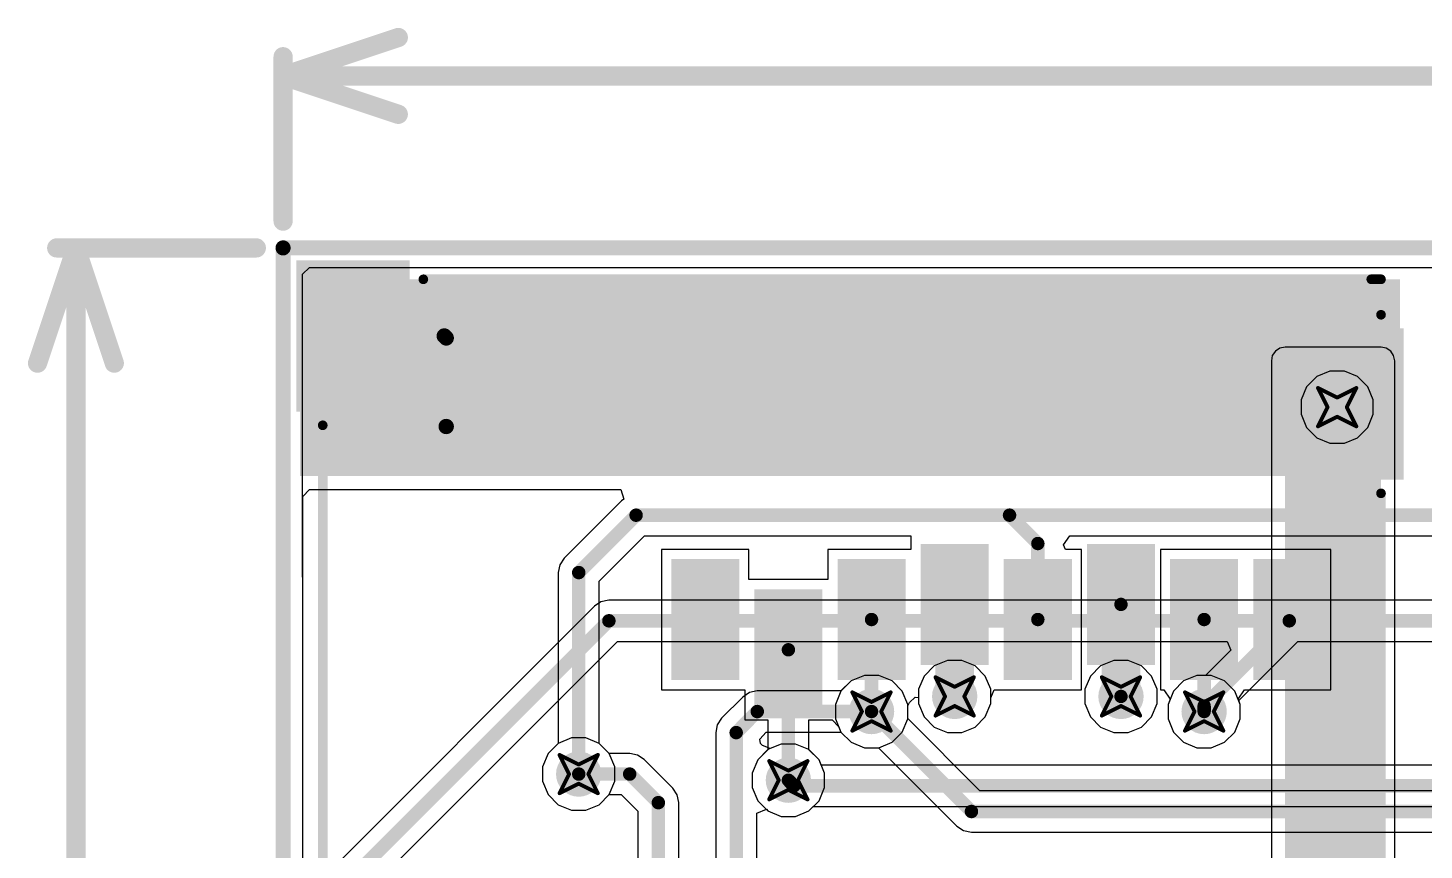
# Model space of a CAD drawing. Header units: inches. Extents: x -3 to 488, y -11 to 93.
# Drawn here: x -3.38 to 15.09, y 25.13 to 36 of the extents above; entities that cross this region are included whole.
import ezdxf

# ---------------------------------------------------------------- set-up
doc = ezdxf.new("R2010")
doc.units = ezdxf.units.IN
for name, color, linetype in [('Board Cutout', 216, 'Continuous'), ('Bottom Layer', 5, 'Continuous'), ('Dimension', 6, 'Continuous'), ('Drill Drawing', 1, 'Continuous'), ('Layer 1', 16, 'Continuous'), ('Layer 2', 76, 'Continuous'), ('Top Layer', 1, 'Continuous'), ('Top Overlay', 2, 'Continuous'), ('Top Paste', 8, 'Continuous'), ('Top Solder', 216, 'Continuous'), ('Via Holes', 16, 'Continuous')]:
    doc.layers.add(name, color=color, linetype=linetype)

msp = doc.modelspace()

# ---------------------------------------------------------------- hatches: boundary and pattern name
at = {"layer": 'Bottom Layer'}
h = msp.add_hatch(color=5, dxfattribs=at)
edge = h.paths.add_edge_path()
edge.add_arc((13.942, 30.984), 0.3, 0, 360)
h = msp.add_hatch(color=5, dxfattribs=at)
edge = h.paths.add_edge_path()
edge.add_arc((8.882, 27.158), 0.3, 0, 360)
h = msp.add_hatch(color=5, dxfattribs=at)
edge = h.paths.add_edge_path()
edge.add_arc((11.082, 27.158), 0.3, 0, 360)
h = msp.add_hatch(color=5, dxfattribs=at)
edge = h.paths.add_edge_path()
edge.add_arc((7.782, 26.958), 0.3, 0, 360)
h = msp.add_hatch(color=5, dxfattribs=at)
edge = h.paths.add_edge_path()
edge.add_arc((12.182, 26.958), 0.3, 0, 360)
h = msp.add_hatch(color=5, dxfattribs=at)
edge = h.paths.add_edge_path()
edge.add_arc((3.908, 26.131), 0.3, 0, 360)
h = msp.add_hatch(color=5, dxfattribs=at)
edge = h.paths.add_edge_path()
edge.add_arc((6.682, 26.05), 0.3, 0, 360)
at = {"layer": 'Layer 1'}
h = msp.add_hatch(color=16, dxfattribs=at)
edge = h.paths.add_edge_path()
edge.add_arc((13.942, 30.984), 0.3, 0, 360)
h = msp.add_hatch(color=16, dxfattribs=at)
edge = h.paths.add_edge_path()
edge.add_arc((8.882, 27.158), 0.3, 0, 360)
h = msp.add_hatch(color=16, dxfattribs=at)
edge = h.paths.add_edge_path()
edge.add_arc((11.082, 27.158), 0.3, 0, 360)
h = msp.add_hatch(color=16, dxfattribs=at)
edge = h.paths.add_edge_path()
edge.add_arc((7.782, 26.958), 0.3, 0, 360)
h = msp.add_hatch(color=16, dxfattribs=at)
edge = h.paths.add_edge_path()
edge.add_arc((12.182, 26.958), 0.3, 0, 360)
h = msp.add_hatch(color=16, dxfattribs=at)
edge = h.paths.add_edge_path()
edge.add_arc((3.908, 26.131), 0.3, 0, 360)
h = msp.add_hatch(color=16, dxfattribs=at)
edge = h.paths.add_edge_path()
edge.add_arc((6.682, 26.05), 0.3, 0, 360)
at = {"layer": 'Layer 2'}
msp.add_hatch(color=76, dxfattribs=at).paths.add_polyline_path([(14.522, 31.598), (13.252, 31.598), (13.252, 15.367), (14.522, 15.367)])
h = msp.add_hatch(color=76, dxfattribs=at)
edge = h.paths.add_edge_path()
edge.add_arc((13.942, 30.984), 0.3, 0, 360)
h = msp.add_hatch(color=76, dxfattribs=at)
edge = h.paths.add_edge_path()
edge.add_arc((8.882, 27.158), 0.3, 0, 360)
h = msp.add_hatch(color=76, dxfattribs=at)
edge = h.paths.add_edge_path()
edge.add_arc((11.082, 27.158), 0.3, 0, 360)
h = msp.add_hatch(color=76, dxfattribs=at)
edge = h.paths.add_edge_path()
edge.add_arc((7.782, 26.958), 0.3, 0, 360)
h = msp.add_hatch(color=76, dxfattribs=at)
edge = h.paths.add_edge_path()
edge.add_arc((12.182, 26.958), 0.3, 0, 360)
h = msp.add_hatch(color=76, dxfattribs=at)
edge = h.paths.add_edge_path()
edge.add_arc((3.908, 26.131), 0.3, 0, 360)
h = msp.add_hatch(color=76, dxfattribs=at)
edge = h.paths.add_edge_path()
edge.add_arc((6.682, 26.05), 0.3, 0, 360)
at = {"layer": 'Top Layer'}
for points in [[(1.622, 30.975), (0.222, 30.975), (0.222, 32.875), (1.622, 32.875)], [(14.772, 32.675), (0.222, 32.675), (0.222, 30.075), (14.772, 30.075)], [(14.772, 30.075), (13.372, 30.075), (13.372, 31.975), (14.772, 31.975)], [(9.282, 27.625), (8.482, 27.625), (8.482, 29.125), (9.282, 29.125)], [(11.482, 27.625), (10.682, 27.625), (10.682, 29.125), (11.482, 29.125)], [(5.982, 27.425), (5.182, 27.425), (5.182, 28.925), (5.982, 28.925)], [(8.182, 27.425), (7.382, 27.425), (7.382, 28.925), (8.182, 28.925)], [(10.382, 27.425), (9.582, 27.425), (9.582, 28.925), (10.382, 28.925)], [(12.582, 27.425), (11.782, 27.425), (11.782, 28.925), (12.582, 28.925)], [(13.682, 27.425), (12.882, 27.425), (12.882, 28.925), (13.682, 28.925)], [(7.082, 27.025), (6.282, 27.025), (6.282, 28.525), (7.082, 28.525)]]:
    msp.add_hatch(color=1, dxfattribs=at).paths.add_polyline_path(points)
h = msp.add_hatch(color=1, dxfattribs=at)
edge = h.paths.add_edge_path()
edge.add_arc((13.942, 30.984), 0.3, 0, 360)
h = msp.add_hatch(color=1, dxfattribs=at)
edge = h.paths.add_edge_path()
edge.add_arc((8.882, 27.158), 0.3, 0, 360)
h = msp.add_hatch(color=1, dxfattribs=at)
edge = h.paths.add_edge_path()
edge.add_arc((11.082, 27.158), 0.3, 0, 360)
h = msp.add_hatch(color=1, dxfattribs=at)
edge = h.paths.add_edge_path()
edge.add_arc((7.782, 26.958), 0.3, 0, 360)
h = msp.add_hatch(color=1, dxfattribs=at)
edge = h.paths.add_edge_path()
edge.add_arc((12.182, 26.958), 0.3, 0, 360)
h = msp.add_hatch(color=1, dxfattribs=at)
edge = h.paths.add_edge_path()
edge.add_arc((3.908, 26.131), 0.3, 0, 360)
h = msp.add_hatch(color=1, dxfattribs=at)
edge = h.paths.add_edge_path()
edge.add_arc((6.682, 26.05), 0.3, 0, 360)
at = {"layer": 'Top Paste'}
for points in [[(1.622, 30.975), (0.222, 30.975), (0.222, 32.875), (1.622, 32.875)], [(14.772, 30.075), (13.372, 30.075), (13.372, 31.975), (14.772, 31.975)], [(9.282, 27.625), (8.482, 27.625), (8.482, 29.125), (9.282, 29.125)], [(11.482, 27.625), (10.682, 27.625), (10.682, 29.125), (11.482, 29.125)], [(5.982, 27.425), (5.182, 27.425), (5.182, 28.925), (5.982, 28.925)], [(8.182, 27.425), (7.382, 27.425), (7.382, 28.925), (8.182, 28.925)], [(10.382, 27.425), (9.582, 27.425), (9.582, 28.925), (10.382, 28.925)], [(12.582, 27.425), (11.782, 27.425), (11.782, 28.925), (12.582, 28.925)], [(13.682, 27.425), (12.882, 27.425), (12.882, 28.925), (13.682, 28.925)], [(7.082, 27.025), (6.282, 27.025), (6.282, 28.525), (7.082, 28.525)]]:
    msp.add_hatch(color=8, dxfattribs=at).paths.add_polyline_path(points)
at = {"layer": 'Top Solder'}
for points in [[(1.672, 30.925), (0.172, 30.925), (0.172, 32.925), (1.672, 32.925)], [(14.822, 30.025), (13.322, 30.025), (13.322, 32.025), (14.822, 32.025)], [(9.332, 27.575), (8.432, 27.575), (8.432, 29.175), (9.332, 29.175)], [(11.532, 27.575), (10.632, 27.575), (10.632, 29.175), (11.532, 29.175)], [(6.032, 27.375), (5.132, 27.375), (5.132, 28.975), (6.032, 28.975)], [(8.232, 27.375), (7.332, 27.375), (7.332, 28.975), (8.232, 28.975)], [(10.432, 27.375), (9.532, 27.375), (9.532, 28.975), (10.432, 28.975)], [(12.632, 27.375), (11.732, 27.375), (11.732, 28.975), (12.632, 28.975)], [(13.732, 27.375), (12.832, 27.375), (12.832, 28.975), (13.732, 28.975)], [(7.132, 26.975), (6.232, 26.975), (6.232, 28.575), (7.132, 28.575)]]:
    msp.add_hatch(color=216, dxfattribs=at).paths.add_polyline_path(points)
at = {"layer": 'Via Holes'}
h = msp.add_hatch(color=7, dxfattribs=at)
edge = h.paths.add_edge_path()
edge.add_arc((13.942, 30.984), 0.15, 0, 360)
h = msp.add_hatch(color=7, dxfattribs=at)
edge = h.paths.add_edge_path()
edge.add_arc((8.882, 27.158), 0.15, 0, 360)
h = msp.add_hatch(color=7, dxfattribs=at)
edge = h.paths.add_edge_path()
edge.add_arc((11.082, 27.158), 0.15, 0, 360)
h = msp.add_hatch(color=7, dxfattribs=at)
edge = h.paths.add_edge_path()
edge.add_arc((7.782, 26.958), 0.15, 0, 360)
h = msp.add_hatch(color=7, dxfattribs=at)
edge = h.paths.add_edge_path()
edge.add_arc((12.182, 26.958), 0.15, 0, 360)
h = msp.add_hatch(color=7, dxfattribs=at)
edge = h.paths.add_edge_path()
edge.add_arc((3.908, 26.131), 0.15, 0, 360)
h = msp.add_hatch(color=7, dxfattribs=at)
edge = h.paths.add_edge_path()
edge.add_arc((6.682, 26.05), 0.15, 0, 360)

# ---------------------------------------------------------------- linework, layer by layer
at = {"layer": 'Board Cutout'}
for points in [[(-0.003, 33.09, 0.2, 0.2, 0), (59.997, 33.09, 0.2, 0.2, 0)], [(-0.003, 33.09, 0.2, 0.2, 0), (0, 0, 0.2, 0.2, 0)]]:
    msp.add_lwpolyline(points, format="xyseb", dxfattribs=at)
msp.add_lwpolyline([(-0.053, 33.09, 0.1, 0.1, 1), (0.047, 33.09, 0.1, 0.1, 1)], format="xyseb", close=True, dxfattribs=at)
msp.add_lwpolyline([(-0.053, 33.09, 0.1, 0.1, 1), (0.047, 33.09, 0.1, 0.1, 1)], format="xyseb", close=True, dxfattribs=at)
at = {"layer": 'Bottom Layer'}
for p, q in [((0.256, 32.741), (0.346, 32.831)), ((0.269, 0.259), (0.256, 32.741)), ((0.346, 32.831), (58.333, 32.831)), ((13.847, 31.462), (13.671, 31.389)), ((14.037, 31.462), (13.847, 31.462)), ((14.213, 31.389), (14.037, 31.462)), ((13.537, 31.254), (13.464, 31.079)), ((13.671, 31.389), (13.537, 31.254)), ((14.347, 31.254), (14.213, 31.389)), ((14.42, 31.079), (14.347, 31.254)), ((13.464, 31.079), (13.464, 30.889)), ((14.42, 30.889), (14.42, 31.079)), ((13.464, 30.889), (13.537, 30.713)), ((14.347, 30.713), (14.42, 30.889)), ((13.537, 30.713), (13.671, 30.579)), ((14.213, 30.579), (14.347, 30.713)), ((13.671, 30.579), (13.847, 30.506)), ((13.847, 30.506), (14.037, 30.506)), ((14.037, 30.506), (14.213, 30.579)), ((10.811, 27.563), (10.677, 27.428)), ((10.987, 27.635), (10.811, 27.563)), ((11.177, 27.635), (10.987, 27.635)), ((11.353, 27.563), (11.177, 27.635)), ((11.487, 27.428), (11.353, 27.563)), ((7.511, 27.363), (7.377, 27.228)), ((7.687, 27.435), (7.511, 27.363)), ((7.877, 27.435), (7.687, 27.435)), ((8.053, 27.363), (7.877, 27.435)), ((8.187, 27.228), (8.053, 27.363)), ((10.677, 27.428), (10.604, 27.253)), ((11.56, 27.253), (11.487, 27.428)), ((11.911, 27.363), (11.777, 27.228)), ((12.087, 27.435), (11.911, 27.363)), ((12.277, 27.435), (12.087, 27.435)), ((12.453, 27.363), (12.277, 27.435)), ((12.587, 27.228), (12.453, 27.363)), ((7.377, 27.228), (7.304, 27.053)), ((8.26, 27.053), (8.187, 27.228)), ((10.604, 27.253), (10.604, 27.063)), ((11.56, 27.063), (11.56, 27.253)), ((11.777, 27.228), (11.704, 27.053)), ((12.66, 27.053), (12.587, 27.228)), ((7.304, 27.053), (7.304, 26.863)), ((8.26, 26.863), (8.26, 27.053)), ((10.604, 27.063), (10.677, 26.887)), ((11.487, 26.887), (11.56, 27.063)), ((11.704, 27.053), (11.704, 26.863)), ((12.66, 26.863), (12.66, 27.053)), ((7.304, 26.863), (7.377, 26.687)), ((8.187, 26.687), (8.26, 26.863)), ((10.677, 26.887), (10.811, 26.753)), ((11.353, 26.753), (11.487, 26.887)), ((11.704, 26.863), (11.777, 26.687)), ((12.587, 26.687), (12.66, 26.863)), ((3.813, 26.609), (3.638, 26.536)), ((4.003, 26.609), (3.813, 26.609)), ((4.179, 26.536), (4.003, 26.609)), ((7.377, 26.687), (7.511, 26.553)), ((8.053, 26.553), (8.187, 26.687)), ((10.811, 26.753), (10.987, 26.68)), ((10.987, 26.68), (11.177, 26.68)), ((11.177, 26.68), (11.353, 26.753)), ((11.777, 26.687), (11.911, 26.553)), ((12.453, 26.553), (12.587, 26.687)), ((3.638, 26.536), (3.503, 26.402)), ((4.313, 26.402), (4.179, 26.536)), ((6.411, 26.455), (6.277, 26.32)), ((6.587, 26.527), (6.411, 26.455)), ((6.777, 26.527), (6.587, 26.527)), ((6.953, 26.455), (6.777, 26.527)), ((7.087, 26.32), (6.953, 26.455)), ((7.511, 26.553), (7.687, 26.48)), ((7.687, 26.48), (7.877, 26.48)), ((7.877, 26.48), (8.053, 26.553)), ((11.911, 26.553), (12.087, 26.48)), ((12.087, 26.48), (12.277, 26.48)), ((12.277, 26.48), (12.453, 26.553)), ((3.503, 26.402), (3.43, 26.226)), ((4.386, 26.226), (4.313, 26.402)), ((6.277, 26.32), (6.204, 26.145)), ((7.117, 26.248), (7.087, 26.32)), ((19.748, 26.248), (7.117, 26.248)), ((3.43, 26.226), (3.43, 26.036)), ((4.386, 26.036), (4.386, 26.226)), ((6.204, 26.145), (6.204, 25.955)), ((3.43, 26.036), (3.503, 25.86)), ((3.503, 25.86), (3.638, 25.726)), ((4.179, 25.726), (4.313, 25.86)), ((4.313, 25.86), (4.386, 26.036)), ((6.204, 25.955), (6.277, 25.779)), ((3.638, 25.726), (3.813, 25.653)), ((4.003, 25.653), (4.179, 25.726)), ((6.277, 25.779), (6.411, 25.645)), ((6.953, 25.645), (7.012, 25.704)), ((7.012, 25.704), (19.86, 25.704)), ((3.813, 25.653), (4.003, 25.653)), ((6.411, 25.645), (6.587, 25.572)), ((6.587, 25.572), (6.777, 25.572)), ((6.777, 25.572), (6.953, 25.645))]:
    msp.add_line(p, q, dxfattribs=at)
for points in [[(6.682, 26.05, 0.178, 0.178, 0), (6.755, 25.976, 0.178, 0.178, 0)], [(6.755, 25.976, 0.178, 0.178, 0), (19.86, 25.976, 0.178, 0.178, 0)]]:
    msp.add_lwpolyline(points, format="xyseb", dxfattribs=at)
for points in [[(6.638, 26.05, 0.0889, 0.0889, 1), (6.726, 26.05, 0.0889, 0.0889, 1)], [(6.711, 25.976, 0.0889, 0.0889, 1), (6.8, 25.976, 0.0889, 0.0889, 1)], [(6.711, 25.976, 0.0889, 0.0889, 1), (6.8, 25.976, 0.0889, 0.0889, 1)]]:
    msp.add_lwpolyline(points, format="xyseb", close=True, dxfattribs=at)
at = {"layer": 'Dimension'}
for points in [[(-0.003, 35.365, 0.254, 0.254, 0), (1.521, 35.873, 0.254, 0.254, 0)], [(-0.003, 33.444, 0.254, 0.254, 0), (-0.003, 35.619, 0.254, 0.254, 0)], [(-0.003, 35.365, 0.254, 0.254, 0), (1.521, 34.857, 0.254, 0.254, 0)], [(-0.003, 35.365, 0.254, 0.254, 0), (24.487, 35.365, 0.254, 0.254, 0)], [(-3.251, 31.566, 0.254, 0.254, 0), (-2.743, 33.09, 0.254, 0.254, 0)], [(-2.997, 33.09, 0.254, 0.254, 0), (-0.357, 33.09, 0.254, 0.254, 0)], [(-2.743, 33.09, 0.254, 0.254, 0), (-2.235, 31.566, 0.254, 0.254, 0)], [(-2.743, 23.401, 0.254, 0.254, 0), (-2.743, 33.09, 0.254, 0.254, 0)]]:
    msp.add_lwpolyline(points, format="xyseb", dxfattribs=at)
for points in [[(1.458, 35.873, 0.127, 0.127, 1), (1.585, 35.873, 0.127, 0.127, 1)], [(-0.066, 35.619, 0.127, 0.127, 1), (0.061, 35.619, 0.127, 0.127, 1)], [(-0.066, 35.365, 0.127, 0.127, 1), (0.061, 35.365, 0.127, 0.127, 1)], [(-0.066, 35.365, 0.127, 0.127, 1), (0.061, 35.365, 0.127, 0.127, 1)], [(-0.066, 35.365, 0.127, 0.127, 1), (0.061, 35.365, 0.127, 0.127, 1)], [(1.458, 34.857, 0.127, 0.127, 1), (1.585, 34.857, 0.127, 0.127, 1)], [(-0.066, 33.444, 0.127, 0.127, 1), (0.061, 33.444, 0.127, 0.127, 1)], [(-3.061, 33.09, 0.127, 0.127, 1), (-2.934, 33.09, 0.127, 0.127, 1)], [(-2.807, 33.09, 0.127, 0.127, 1), (-2.68, 33.09, 0.127, 0.127, 1)], [(-2.807, 33.09, 0.127, 0.127, 1), (-2.68, 33.09, 0.127, 0.127, 1)], [(-2.807, 33.09, 0.127, 0.127, 1), (-2.68, 33.09, 0.127, 0.127, 1)], [(-0.42, 33.09, 0.127, 0.127, 1), (-0.293, 33.09, 0.127, 0.127, 1)], [(-3.315, 31.566, 0.127, 0.127, 1), (-3.188, 31.566, 0.127, 0.127, 1)], [(-2.299, 31.566, 0.127, 0.127, 1), (-2.172, 31.566, 0.127, 0.127, 1)]]:
    msp.add_lwpolyline(points, format="xyseb", close=True, dxfattribs=at)
at = {"layer": 'Drill Drawing'}
for points in [[(13.688, 31.238, 0.0508, 0.0508, 0), (13.942, 31.111, 0.0508, 0.0508, 0)], [(13.688, 31.238, 0.0508, 0.0508, 0), (13.815, 30.984, 0.0508, 0.0508, 0)], [(13.942, 31.111, 0.0508, 0.0508, 0), (14.196, 31.238, 0.0508, 0.0508, 0)], [(14.069, 30.984, 0.0508, 0.0508, 0), (14.196, 31.238, 0.0508, 0.0508, 0)], [(13.688, 30.73, 0.0508, 0.0508, 0), (13.815, 30.984, 0.0508, 0.0508, 0)], [(13.688, 30.73, 0.0508, 0.0508, 0), (13.942, 30.857, 0.0508, 0.0508, 0)], [(13.942, 30.857, 0.0508, 0.0508, 0), (14.196, 30.73, 0.0508, 0.0508, 0)], [(14.069, 30.984, 0.0508, 0.0508, 0), (14.196, 30.73, 0.0508, 0.0508, 0)], [(8.628, 27.412, 0.0508, 0.0508, 0), (8.882, 27.285, 0.0508, 0.0508, 0)], [(8.628, 27.412, 0.0508, 0.0508, 0), (8.755, 27.158, 0.0508, 0.0508, 0)], [(8.882, 27.285, 0.0508, 0.0508, 0), (9.136, 27.412, 0.0508, 0.0508, 0)], [(9.009, 27.158, 0.0508, 0.0508, 0), (9.136, 27.412, 0.0508, 0.0508, 0)], [(10.828, 27.412, 0.0508, 0.0508, 0), (11.082, 27.285, 0.0508, 0.0508, 0)], [(10.828, 27.412, 0.0508, 0.0508, 0), (10.955, 27.158, 0.0508, 0.0508, 0)], [(11.082, 27.285, 0.0508, 0.0508, 0), (11.336, 27.412, 0.0508, 0.0508, 0)], [(11.209, 27.158, 0.0508, 0.0508, 0), (11.336, 27.412, 0.0508, 0.0508, 0)], [(7.528, 27.212, 0.0508, 0.0508, 0), (7.782, 27.085, 0.0508, 0.0508, 0)], [(7.528, 27.212, 0.0508, 0.0508, 0), (7.655, 26.958, 0.0508, 0.0508, 0)], [(7.782, 27.085, 0.0508, 0.0508, 0), (8.036, 27.212, 0.0508, 0.0508, 0)], [(7.909, 26.958, 0.0508, 0.0508, 0), (8.036, 27.212, 0.0508, 0.0508, 0)], [(8.628, 26.904, 0.0508, 0.0508, 0), (8.755, 27.158, 0.0508, 0.0508, 0)], [(9.009, 27.158, 0.0508, 0.0508, 0), (9.136, 26.904, 0.0508, 0.0508, 0)], [(10.828, 26.904, 0.0508, 0.0508, 0), (10.955, 27.158, 0.0508, 0.0508, 0)], [(11.209, 27.158, 0.0508, 0.0508, 0), (11.336, 26.904, 0.0508, 0.0508, 0)], [(11.928, 27.212, 0.0508, 0.0508, 0), (12.182, 27.085, 0.0508, 0.0508, 0)], [(11.928, 27.212, 0.0508, 0.0508, 0), (12.055, 26.958, 0.0508, 0.0508, 0)], [(12.182, 27.085, 0.0508, 0.0508, 0), (12.436, 27.212, 0.0508, 0.0508, 0)], [(12.309, 26.958, 0.0508, 0.0508, 0), (12.436, 27.212, 0.0508, 0.0508, 0)], [(7.528, 26.704, 0.0508, 0.0508, 0), (7.655, 26.958, 0.0508, 0.0508, 0)], [(7.909, 26.958, 0.0508, 0.0508, 0), (8.036, 26.704, 0.0508, 0.0508, 0)], [(8.628, 26.904, 0.0508, 0.0508, 0), (8.882, 27.031, 0.0508, 0.0508, 0)], [(8.882, 27.031, 0.0508, 0.0508, 0), (9.136, 26.904, 0.0508, 0.0508, 0)], [(10.828, 26.904, 0.0508, 0.0508, 0), (11.082, 27.031, 0.0508, 0.0508, 0)], [(11.082, 27.031, 0.0508, 0.0508, 0), (11.336, 26.904, 0.0508, 0.0508, 0)], [(11.928, 26.704, 0.0508, 0.0508, 0), (12.055, 26.958, 0.0508, 0.0508, 0)], [(12.309, 26.958, 0.0508, 0.0508, 0), (12.436, 26.704, 0.0508, 0.0508, 0)], [(7.528, 26.704, 0.0508, 0.0508, 0), (7.782, 26.831, 0.0508, 0.0508, 0)], [(7.782, 26.831, 0.0508, 0.0508, 0), (8.036, 26.704, 0.0508, 0.0508, 0)], [(11.928, 26.704, 0.0508, 0.0508, 0), (12.182, 26.831, 0.0508, 0.0508, 0)], [(12.182, 26.831, 0.0508, 0.0508, 0), (12.436, 26.704, 0.0508, 0.0508, 0)], [(3.654, 26.385, 0.0508, 0.0508, 0), (3.908, 26.258, 0.0508, 0.0508, 0)], [(3.654, 26.385, 0.0508, 0.0508, 0), (3.781, 26.131, 0.0508, 0.0508, 0)], [(3.908, 26.258, 0.0508, 0.0508, 0), (4.162, 26.385, 0.0508, 0.0508, 0)], [(4.035, 26.131, 0.0508, 0.0508, 0), (4.162, 26.385, 0.0508, 0.0508, 0)], [(6.428, 26.304, 0.0508, 0.0508, 0), (6.682, 26.177, 0.0508, 0.0508, 0)], [(6.428, 26.304, 0.0508, 0.0508, 0), (6.555, 26.05, 0.0508, 0.0508, 0)], [(6.682, 26.177, 0.0508, 0.0508, 0), (6.936, 26.304, 0.0508, 0.0508, 0)], [(6.809, 26.05, 0.0508, 0.0508, 0), (6.936, 26.304, 0.0508, 0.0508, 0)], [(3.654, 25.877, 0.0508, 0.0508, 0), (3.781, 26.131, 0.0508, 0.0508, 0)], [(4.035, 26.131, 0.0508, 0.0508, 0), (4.162, 25.877, 0.0508, 0.0508, 0)], [(6.428, 25.796, 0.0508, 0.0508, 0), (6.555, 26.05, 0.0508, 0.0508, 0)], [(6.809, 26.05, 0.0508, 0.0508, 0), (6.936, 25.796, 0.0508, 0.0508, 0)], [(3.654, 25.877, 0.0508, 0.0508, 0), (3.908, 26.004, 0.0508, 0.0508, 0)], [(3.908, 26.004, 0.0508, 0.0508, 0), (4.162, 25.877, 0.0508, 0.0508, 0)], [(6.428, 25.796, 0.0508, 0.0508, 0), (6.682, 25.923, 0.0508, 0.0508, 0)], [(6.682, 25.923, 0.0508, 0.0508, 0), (6.936, 25.796, 0.0508, 0.0508, 0)]]:
    msp.add_lwpolyline(points, format="xyseb", dxfattribs=at)
for points in [[(13.675, 31.238, 0.0254, 0.0254, 1), (13.701, 31.238, 0.0254, 0.0254, 1)], [(13.675, 31.238, 0.0254, 0.0254, 1), (13.701, 31.238, 0.0254, 0.0254, 1)], [(14.183, 31.238, 0.0254, 0.0254, 1), (14.209, 31.238, 0.0254, 0.0254, 1)], [(14.183, 31.238, 0.0254, 0.0254, 1), (14.209, 31.238, 0.0254, 0.0254, 1)], [(13.929, 31.111, 0.0254, 0.0254, 1), (13.955, 31.111, 0.0254, 0.0254, 1)], [(13.929, 31.111, 0.0254, 0.0254, 1), (13.955, 31.111, 0.0254, 0.0254, 1)], [(13.802, 30.984, 0.0254, 0.0254, 1), (13.828, 30.984, 0.0254, 0.0254, 1)], [(13.802, 30.984, 0.0254, 0.0254, 1), (13.828, 30.984, 0.0254, 0.0254, 1)], [(13.929, 30.857, 0.0254, 0.0254, 1), (13.955, 30.857, 0.0254, 0.0254, 1)], [(13.929, 30.857, 0.0254, 0.0254, 1), (13.955, 30.857, 0.0254, 0.0254, 1)], [(14.056, 30.984, 0.0254, 0.0254, 1), (14.082, 30.984, 0.0254, 0.0254, 1)], [(14.056, 30.984, 0.0254, 0.0254, 1), (14.082, 30.984, 0.0254, 0.0254, 1)], [(13.675, 30.73, 0.0254, 0.0254, 1), (13.701, 30.73, 0.0254, 0.0254, 1)], [(13.675, 30.73, 0.0254, 0.0254, 1), (13.701, 30.73, 0.0254, 0.0254, 1)], [(14.183, 30.73, 0.0254, 0.0254, 1), (14.209, 30.73, 0.0254, 0.0254, 1)], [(14.183, 30.73, 0.0254, 0.0254, 1), (14.209, 30.73, 0.0254, 0.0254, 1)], [(8.615, 27.412, 0.0254, 0.0254, 1), (8.641, 27.412, 0.0254, 0.0254, 1)], [(8.615, 27.412, 0.0254, 0.0254, 1), (8.641, 27.412, 0.0254, 0.0254, 1)], [(9.123, 27.412, 0.0254, 0.0254, 1), (9.149, 27.412, 0.0254, 0.0254, 1)], [(9.123, 27.412, 0.0254, 0.0254, 1), (9.149, 27.412, 0.0254, 0.0254, 1)], [(10.815, 27.412, 0.0254, 0.0254, 1), (10.841, 27.412, 0.0254, 0.0254, 1)], [(10.815, 27.412, 0.0254, 0.0254, 1), (10.841, 27.412, 0.0254, 0.0254, 1)], [(11.323, 27.412, 0.0254, 0.0254, 1), (11.349, 27.412, 0.0254, 0.0254, 1)], [(11.323, 27.412, 0.0254, 0.0254, 1), (11.349, 27.412, 0.0254, 0.0254, 1)], [(7.515, 27.212, 0.0254, 0.0254, 1), (7.541, 27.212, 0.0254, 0.0254, 1)], [(7.515, 27.212, 0.0254, 0.0254, 1), (7.541, 27.212, 0.0254, 0.0254, 1)], [(8.023, 27.212, 0.0254, 0.0254, 1), (8.049, 27.212, 0.0254, 0.0254, 1)], [(8.023, 27.212, 0.0254, 0.0254, 1), (8.049, 27.212, 0.0254, 0.0254, 1)], [(8.742, 27.158, 0.0254, 0.0254, 1), (8.768, 27.158, 0.0254, 0.0254, 1)], [(8.742, 27.158, 0.0254, 0.0254, 1), (8.768, 27.158, 0.0254, 0.0254, 1)], [(8.869, 27.285, 0.0254, 0.0254, 1), (8.895, 27.285, 0.0254, 0.0254, 1)], [(8.869, 27.285, 0.0254, 0.0254, 1), (8.895, 27.285, 0.0254, 0.0254, 1)], [(8.996, 27.158, 0.0254, 0.0254, 1), (9.022, 27.158, 0.0254, 0.0254, 1)], [(8.996, 27.158, 0.0254, 0.0254, 1), (9.022, 27.158, 0.0254, 0.0254, 1)], [(10.942, 27.158, 0.0254, 0.0254, 1), (10.968, 27.158, 0.0254, 0.0254, 1)], [(10.942, 27.158, 0.0254, 0.0254, 1), (10.968, 27.158, 0.0254, 0.0254, 1)], [(11.069, 27.285, 0.0254, 0.0254, 1), (11.095, 27.285, 0.0254, 0.0254, 1)], [(11.069, 27.285, 0.0254, 0.0254, 1), (11.095, 27.285, 0.0254, 0.0254, 1)], [(11.196, 27.158, 0.0254, 0.0254, 1), (11.222, 27.158, 0.0254, 0.0254, 1)], [(11.196, 27.158, 0.0254, 0.0254, 1), (11.222, 27.158, 0.0254, 0.0254, 1)], [(11.915, 27.212, 0.0254, 0.0254, 1), (11.941, 27.212, 0.0254, 0.0254, 1)], [(11.915, 27.212, 0.0254, 0.0254, 1), (11.941, 27.212, 0.0254, 0.0254, 1)], [(12.423, 27.212, 0.0254, 0.0254, 1), (12.449, 27.212, 0.0254, 0.0254, 1)], [(12.423, 27.212, 0.0254, 0.0254, 1), (12.449, 27.212, 0.0254, 0.0254, 1)], [(7.642, 26.958, 0.0254, 0.0254, 1), (7.668, 26.958, 0.0254, 0.0254, 1)], [(7.642, 26.958, 0.0254, 0.0254, 1), (7.668, 26.958, 0.0254, 0.0254, 1)], [(7.769, 27.085, 0.0254, 0.0254, 1), (7.795, 27.085, 0.0254, 0.0254, 1)], [(7.769, 27.085, 0.0254, 0.0254, 1), (7.795, 27.085, 0.0254, 0.0254, 1)], [(7.896, 26.958, 0.0254, 0.0254, 1), (7.922, 26.958, 0.0254, 0.0254, 1)], [(7.896, 26.958, 0.0254, 0.0254, 1), (7.922, 26.958, 0.0254, 0.0254, 1)], [(8.869, 27.031, 0.0254, 0.0254, 1), (8.895, 27.031, 0.0254, 0.0254, 1)], [(8.869, 27.031, 0.0254, 0.0254, 1), (8.895, 27.031, 0.0254, 0.0254, 1)], [(11.069, 27.031, 0.0254, 0.0254, 1), (11.095, 27.031, 0.0254, 0.0254, 1)], [(11.069, 27.031, 0.0254, 0.0254, 1), (11.095, 27.031, 0.0254, 0.0254, 1)], [(12.042, 26.958, 0.0254, 0.0254, 1), (12.068, 26.958, 0.0254, 0.0254, 1)], [(12.042, 26.958, 0.0254, 0.0254, 1), (12.068, 26.958, 0.0254, 0.0254, 1)], [(12.169, 27.085, 0.0254, 0.0254, 1), (12.195, 27.085, 0.0254, 0.0254, 1)], [(12.169, 27.085, 0.0254, 0.0254, 1), (12.195, 27.085, 0.0254, 0.0254, 1)], [(12.296, 26.958, 0.0254, 0.0254, 1), (12.322, 26.958, 0.0254, 0.0254, 1)], [(12.296, 26.958, 0.0254, 0.0254, 1), (12.322, 26.958, 0.0254, 0.0254, 1)], [(7.769, 26.831, 0.0254, 0.0254, 1), (7.795, 26.831, 0.0254, 0.0254, 1)], [(7.769, 26.831, 0.0254, 0.0254, 1), (7.795, 26.831, 0.0254, 0.0254, 1)], [(8.615, 26.904, 0.0254, 0.0254, 1), (8.641, 26.904, 0.0254, 0.0254, 1)], [(8.615, 26.904, 0.0254, 0.0254, 1), (8.641, 26.904, 0.0254, 0.0254, 1)], [(9.123, 26.904, 0.0254, 0.0254, 1), (9.149, 26.904, 0.0254, 0.0254, 1)], [(9.123, 26.904, 0.0254, 0.0254, 1), (9.149, 26.904, 0.0254, 0.0254, 1)], [(10.815, 26.904, 0.0254, 0.0254, 1), (10.841, 26.904, 0.0254, 0.0254, 1)], [(10.815, 26.904, 0.0254, 0.0254, 1), (10.841, 26.904, 0.0254, 0.0254, 1)], [(11.323, 26.904, 0.0254, 0.0254, 1), (11.349, 26.904, 0.0254, 0.0254, 1)], [(11.323, 26.904, 0.0254, 0.0254, 1), (11.349, 26.904, 0.0254, 0.0254, 1)], [(12.169, 26.831, 0.0254, 0.0254, 1), (12.195, 26.831, 0.0254, 0.0254, 1)], [(12.169, 26.831, 0.0254, 0.0254, 1), (12.195, 26.831, 0.0254, 0.0254, 1)], [(7.515, 26.704, 0.0254, 0.0254, 1), (7.541, 26.704, 0.0254, 0.0254, 1)], [(7.515, 26.704, 0.0254, 0.0254, 1), (7.541, 26.704, 0.0254, 0.0254, 1)], [(8.023, 26.704, 0.0254, 0.0254, 1), (8.049, 26.704, 0.0254, 0.0254, 1)], [(8.023, 26.704, 0.0254, 0.0254, 1), (8.049, 26.704, 0.0254, 0.0254, 1)], [(11.915, 26.704, 0.0254, 0.0254, 1), (11.941, 26.704, 0.0254, 0.0254, 1)], [(11.915, 26.704, 0.0254, 0.0254, 1), (11.941, 26.704, 0.0254, 0.0254, 1)], [(12.423, 26.704, 0.0254, 0.0254, 1), (12.449, 26.704, 0.0254, 0.0254, 1)], [(12.423, 26.704, 0.0254, 0.0254, 1), (12.449, 26.704, 0.0254, 0.0254, 1)], [(3.642, 26.385, 0.0254, 0.0254, 1), (3.667, 26.385, 0.0254, 0.0254, 1)], [(3.642, 26.385, 0.0254, 0.0254, 1), (3.667, 26.385, 0.0254, 0.0254, 1)], [(3.896, 26.258, 0.0254, 0.0254, 1), (3.921, 26.258, 0.0254, 0.0254, 1)], [(3.896, 26.258, 0.0254, 0.0254, 1), (3.921, 26.258, 0.0254, 0.0254, 1)], [(4.15, 26.385, 0.0254, 0.0254, 1), (4.175, 26.385, 0.0254, 0.0254, 1)], [(4.15, 26.385, 0.0254, 0.0254, 1), (4.175, 26.385, 0.0254, 0.0254, 1)], [(6.415, 26.304, 0.0254, 0.0254, 1), (6.441, 26.304, 0.0254, 0.0254, 1)], [(6.415, 26.304, 0.0254, 0.0254, 1), (6.441, 26.304, 0.0254, 0.0254, 1)], [(6.923, 26.304, 0.0254, 0.0254, 1), (6.949, 26.304, 0.0254, 0.0254, 1)], [(6.923, 26.304, 0.0254, 0.0254, 1), (6.949, 26.304, 0.0254, 0.0254, 1)], [(3.769, 26.131, 0.0254, 0.0254, 1), (3.794, 26.131, 0.0254, 0.0254, 1)], [(3.769, 26.131, 0.0254, 0.0254, 1), (3.794, 26.131, 0.0254, 0.0254, 1)], [(4.023, 26.131, 0.0254, 0.0254, 1), (4.048, 26.131, 0.0254, 0.0254, 1)], [(4.023, 26.131, 0.0254, 0.0254, 1), (4.048, 26.131, 0.0254, 0.0254, 1)], [(6.542, 26.05, 0.0254, 0.0254, 1), (6.568, 26.05, 0.0254, 0.0254, 1)], [(6.542, 26.05, 0.0254, 0.0254, 1), (6.568, 26.05, 0.0254, 0.0254, 1)], [(6.669, 26.177, 0.0254, 0.0254, 1), (6.695, 26.177, 0.0254, 0.0254, 1)], [(6.669, 26.177, 0.0254, 0.0254, 1), (6.695, 26.177, 0.0254, 0.0254, 1)], [(6.796, 26.05, 0.0254, 0.0254, 1), (6.822, 26.05, 0.0254, 0.0254, 1)], [(6.796, 26.05, 0.0254, 0.0254, 1), (6.822, 26.05, 0.0254, 0.0254, 1)], [(3.642, 25.877, 0.0254, 0.0254, 1), (3.667, 25.877, 0.0254, 0.0254, 1)], [(3.642, 25.877, 0.0254, 0.0254, 1), (3.667, 25.877, 0.0254, 0.0254, 1)], [(3.896, 26.004, 0.0254, 0.0254, 1), (3.921, 26.004, 0.0254, 0.0254, 1)], [(3.896, 26.004, 0.0254, 0.0254, 1), (3.921, 26.004, 0.0254, 0.0254, 1)], [(4.15, 25.877, 0.0254, 0.0254, 1), (4.175, 25.877, 0.0254, 0.0254, 1)], [(4.15, 25.877, 0.0254, 0.0254, 1), (4.175, 25.877, 0.0254, 0.0254, 1)], [(6.669, 25.923, 0.0254, 0.0254, 1), (6.695, 25.923, 0.0254, 0.0254, 1)], [(6.669, 25.923, 0.0254, 0.0254, 1), (6.695, 25.923, 0.0254, 0.0254, 1)], [(6.415, 25.796, 0.0254, 0.0254, 1), (6.441, 25.796, 0.0254, 0.0254, 1)], [(6.415, 25.796, 0.0254, 0.0254, 1), (6.441, 25.796, 0.0254, 0.0254, 1)], [(6.923, 25.796, 0.0254, 0.0254, 1), (6.949, 25.796, 0.0254, 0.0254, 1)], [(6.923, 25.796, 0.0254, 0.0254, 1), (6.949, 25.796, 0.0254, 0.0254, 1)]]:
    msp.add_lwpolyline(points, format="xyseb", close=True, dxfattribs=at)
at = {"layer": 'Layer 1'}
for p, q in [((0.256, 32.741), (0.346, 32.831)), ((0.26, 24.674), (0.256, 32.741)), ((0.346, 32.831), (59.997, 32.831)), ((13.847, 31.462), (13.671, 31.389)), ((14.037, 31.462), (13.847, 31.462)), ((14.213, 31.389), (14.037, 31.462)), ((13.537, 31.254), (13.464, 31.079)), ((13.671, 31.389), (13.537, 31.254)), ((14.347, 31.254), (14.213, 31.389)), ((14.42, 31.079), (14.347, 31.254)), ((13.464, 31.079), (13.464, 30.889)), ((14.42, 30.889), (14.42, 31.079)), ((13.464, 30.889), (13.537, 30.713)), ((14.347, 30.713), (14.42, 30.889)), ((13.537, 30.713), (13.671, 30.579)), ((14.213, 30.579), (14.347, 30.713)), ((13.671, 30.579), (13.847, 30.506)), ((13.847, 30.506), (14.037, 30.506)), ((14.037, 30.506), (14.213, 30.579)), ((4.115, 28.35), (0.387, 24.622)), ((4.203, 28.409), (4.115, 28.35)), ((4.307, 28.43), (4.203, 28.409)), ((26.222, 28.43), (4.307, 28.43)), ((4.307, 28.43), (4.307, 28.43)), ((0.729, 24.195), (4.42, 27.886)), ((4.42, 27.886), (12.486, 27.886)), ((12.534, 27.769), (12.201, 27.435)), ((12.486, 27.886), (12.534, 27.769)), ((12.639, 27.104), (13.421, 27.886)), ((13.421, 27.886), (26.109, 27.886)), ((8.611, 27.563), (8.477, 27.428)), ((8.787, 27.635), (8.611, 27.563)), ((8.977, 27.635), (8.787, 27.635)), ((9.153, 27.563), (8.977, 27.635)), ((9.287, 27.428), (9.153, 27.563)), ((7.511, 27.363), (7.378, 27.23)), ((7.687, 27.435), (7.511, 27.363)), ((7.877, 27.435), (7.687, 27.435)), ((8.053, 27.363), (7.877, 27.435)), ((8.187, 27.228), (8.053, 27.363)), ((8.477, 27.428), (8.404, 27.253)), ((9.36, 27.253), (9.287, 27.428)), ((11.911, 27.363), (11.777, 27.228)), ((12.087, 27.435), (11.911, 27.363)), ((12.201, 27.435), (12.087, 27.435)), ((6.166, 27.209), (6.078, 27.15)), ((6.27, 27.23), (6.166, 27.209)), ((7.378, 27.23), (6.27, 27.23)), ((8.26, 27.053), (8.187, 27.228)), ((8.404, 27.253), (8.404, 27.063)), ((9.36, 27.063), (9.36, 27.253)), ((11.777, 27.228), (11.704, 27.053)), ((6.078, 27.15), (5.799, 26.871)), ((8.26, 26.863), (8.26, 27.053)), ((8.404, 27.063), (8.477, 26.887)), ((9.287, 26.887), (9.36, 27.063)), ((11.704, 27.053), (11.704, 26.863)), ((12.66, 27.053), (12.639, 27.104)), ((12.66, 26.863), (12.66, 27.053)), ((5.741, 26.783), (5.72, 26.679)), ((5.799, 26.871), (5.741, 26.783)), ((8.187, 26.687), (8.26, 26.863)), ((8.477, 26.887), (8.611, 26.753)), ((9.153, 26.753), (9.287, 26.887)), ((11.704, 26.863), (11.777, 26.687)), ((12.587, 26.687), (12.66, 26.863)), ((3.813, 26.609), (3.638, 26.536)), ((4.003, 26.609), (3.813, 26.609)), ((4.179, 26.536), (4.003, 26.609)), ((5.72, 26.679), (5.72, 7.323)), ((6.303, 26.592), (6.389, 26.686)), ((6.389, 26.686), (7.378, 26.686)), ((7.378, 26.686), (7.511, 26.553)), ((8.053, 26.553), (8.187, 26.687)), ((8.611, 26.753), (8.787, 26.68)), ((8.787, 26.68), (8.977, 26.68)), ((8.977, 26.68), (9.153, 26.753)), ((11.777, 26.687), (11.911, 26.553)), ((12.453, 26.553), (12.587, 26.687)), ((3.638, 26.536), (3.503, 26.402)), ((4.312, 26.403), (4.179, 26.536)), ((6.311, 26.534), (6.303, 26.592)), ((6.341, 26.51), (6.311, 26.534)), ((6.443, 26.468), (6.341, 26.51)), ((6.587, 26.527), (6.443, 26.468)), ((6.777, 26.527), (6.587, 26.527)), ((6.953, 26.455), (6.777, 26.527)), ((7.087, 26.32), (6.953, 26.455)), ((7.511, 26.553), (7.687, 26.48)), ((7.687, 26.48), (7.877, 26.48)), ((7.877, 26.48), (8.053, 26.553)), ((11.911, 26.553), (12.087, 26.48)), ((12.087, 26.48), (12.277, 26.48)), ((12.277, 26.48), (12.453, 26.553)), ((3.503, 26.402), (3.43, 26.226)), ((4.583, 26.403), (4.312, 26.403)), ((4.687, 26.382), (4.583, 26.403)), ((4.775, 26.323), (4.687, 26.382)), ((5.153, 25.945), (4.775, 26.323)), ((7.16, 26.145), (7.087, 26.32)), ((3.43, 26.226), (3.43, 26.036)), ((7.16, 25.955), (7.16, 26.145)), ((3.43, 26.036), (3.503, 25.86)), ((3.503, 25.86), (3.638, 25.726)), ((4.179, 25.726), (4.312, 25.859)), ((4.312, 25.859), (4.47, 25.859)), ((4.47, 25.859), (4.689, 25.64)), ((5.212, 25.857), (5.153, 25.945)), ((7.087, 25.779), (7.16, 25.955)), ((3.638, 25.726), (3.813, 25.653)), ((4.003, 25.653), (4.179, 25.726)), ((5.233, 25.753), (5.212, 25.857)), ((5.233, 12.363), (5.233, 25.753)), ((6.953, 25.645), (7.087, 25.779)), ((3.813, 25.653), (4.003, 25.653)), ((4.689, 25.64), (4.689, 16.738)), ((6.264, 25.613), (6.391, 25.665)), ((6.264, 7.436), (6.264, 25.613)), ((6.391, 25.665), (6.411, 25.645)), ((6.411, 25.645), (6.587, 25.572)), ((6.587, 25.572), (6.777, 25.572)), ((6.777, 25.572), (6.953, 25.645))]:
    msp.add_line(p, q, dxfattribs=at)
for points in [[(0.457, 24.308, 0.178, 0.178, 0), (4.307, 28.158, 0.178, 0.178, 0)], [(4.307, 28.158, 0.178, 0.178, 0), (13.308, 28.158, 0.178, 0.178, 0)], [(12.182, 27.032, 0.178, 0.178, 0), (13.308, 28.158, 0.178, 0.178, 0)], [(13.308, 28.158, 0.178, 0.178, 0), (26.222, 28.158, 0.178, 0.178, 0)], [(5.992, 26.679, 0.178, 0.178, 0), (6.27, 26.958, 0.178, 0.178, 0)], [(6.27, 26.958, 0.178, 0.178, 0), (7.782, 26.958, 0.178, 0.178, 0)], [(12.182, 26.958, 0.178, 0.178, 0), (12.182, 27.032, 0.178, 0.178, 0)], [(5.992, 7.323, 0.178, 0.178, 0), (5.992, 26.679, 0.178, 0.178, 0)], [(3.908, 26.131, 0.178, 0.178, 0), (4.583, 26.131, 0.178, 0.178, 0)], [(4.583, 26.131, 0.178, 0.178, 0), (4.961, 25.753, 0.178, 0.178, 0)], [(4.961, 12.363, 0.178, 0.178, 0), (4.961, 25.753, 0.178, 0.178, 0)]]:
    msp.add_lwpolyline(points, format="xyseb", dxfattribs=at)
for points in [[(4.263, 28.158, 0.0889, 0.0889, 1), (4.352, 28.158, 0.0889, 0.0889, 1)], [(4.263, 28.158, 0.0889, 0.0889, 1), (4.352, 28.158, 0.0889, 0.0889, 1)], [(13.264, 28.158, 0.0889, 0.0889, 1), (13.353, 28.158, 0.0889, 0.0889, 1)], [(13.264, 28.158, 0.0889, 0.0889, 1), (13.353, 28.158, 0.0889, 0.0889, 1)], [(13.264, 28.158, 0.0889, 0.0889, 1), (13.353, 28.158, 0.0889, 0.0889, 1)], [(6.226, 26.958, 0.0889, 0.0889, 1), (6.315, 26.958, 0.0889, 0.0889, 1)], [(6.226, 26.958, 0.0889, 0.0889, 1), (6.315, 26.958, 0.0889, 0.0889, 1)], [(7.738, 26.958, 0.0889, 0.0889, 1), (7.826, 26.958, 0.0889, 0.0889, 1)], [(12.138, 27.032, 0.0889, 0.0889, 1), (12.226, 27.032, 0.0889, 0.0889, 1)], [(12.138, 27.032, 0.0889, 0.0889, 1), (12.226, 27.032, 0.0889, 0.0889, 1)], [(12.138, 26.958, 0.0889, 0.0889, 1), (12.226, 26.958, 0.0889, 0.0889, 1)], [(5.947, 26.679, 0.0889, 0.0889, 1), (6.036, 26.679, 0.0889, 0.0889, 1)], [(5.947, 26.679, 0.0889, 0.0889, 1), (6.036, 26.679, 0.0889, 0.0889, 1)], [(3.864, 26.131, 0.0889, 0.0889, 1), (3.953, 26.131, 0.0889, 0.0889, 1)], [(4.538, 26.131, 0.0889, 0.0889, 1), (4.627, 26.131, 0.0889, 0.0889, 1)], [(4.538, 26.131, 0.0889, 0.0889, 1), (4.627, 26.131, 0.0889, 0.0889, 1)], [(4.917, 25.753, 0.0889, 0.0889, 1), (5.006, 25.753, 0.0889, 0.0889, 1)], [(4.917, 25.753, 0.0889, 0.0889, 1), (5.006, 25.753, 0.0889, 0.0889, 1)]]:
    msp.add_lwpolyline(points, format="xyseb", close=True, dxfattribs=at)
at = {"layer": 'Layer 2'}
for p, q in [((0.256, 32.741), (0.346, 32.831)), ((0.269, 0.259), (0.256, 32.741)), ((0.346, 32.831), (59.764, 32.831)), ((13.252, 31.779), (13.183, 31.765)), ((14.522, 31.779), (13.252, 31.779)), ((14.591, 31.765), (14.522, 31.779)), ((13.084, 31.667), (13.071, 31.598)), ((13.071, 31.598), (13.071, 15.367)), ((13.124, 31.726), (13.084, 31.667)), ((13.183, 31.765), (13.124, 31.726)), ((14.65, 31.726), (14.591, 31.765)), ((14.689, 31.667), (14.65, 31.726)), ((14.703, 31.598), (14.689, 31.667)), ((14.703, 15.367), (14.703, 31.598)), ((8.611, 27.563), (8.477, 27.428)), ((8.787, 27.635), (8.611, 27.563)), ((8.977, 27.635), (8.787, 27.635)), ((9.153, 27.563), (8.977, 27.635)), ((9.287, 27.428), (9.153, 27.563)), ((10.811, 27.563), (10.677, 27.428)), ((10.987, 27.635), (10.811, 27.563)), ((11.177, 27.635), (10.987, 27.635)), ((11.353, 27.563), (11.177, 27.635)), ((11.487, 27.428), (11.353, 27.563)), ((7.511, 27.363), (7.377, 27.228)), ((7.687, 27.435), (7.511, 27.363)), ((7.877, 27.435), (7.687, 27.435)), ((8.053, 27.363), (7.877, 27.435)), ((8.187, 27.228), (8.053, 27.363)), ((8.477, 27.428), (8.404, 27.253)), ((9.36, 27.253), (9.287, 27.428)), ((10.677, 27.428), (10.604, 27.253)), ((11.56, 27.253), (11.487, 27.428)), ((11.911, 27.363), (11.777, 27.228)), ((12.087, 27.435), (11.911, 27.363)), ((12.277, 27.435), (12.087, 27.435)), ((12.453, 27.363), (12.277, 27.435)), ((12.587, 27.228), (12.453, 27.363)), ((7.377, 27.228), (7.304, 27.053)), ((8.26, 27.053), (8.187, 27.228)), ((8.404, 27.253), (8.404, 27.063)), ((9.36, 27.063), (9.36, 27.253)), ((10.604, 27.253), (10.604, 27.063)), ((11.56, 27.063), (11.56, 27.253)), ((11.777, 27.228), (11.704, 27.053)), ((12.66, 27.053), (12.587, 27.228)), ((7.304, 27.053), (7.304, 26.863)), ((8.26, 26.863), (8.26, 27.053)), ((8.404, 27.063), (8.477, 26.887)), ((9.287, 26.887), (9.36, 27.063)), ((10.604, 27.063), (10.677, 26.887)), ((11.487, 26.887), (11.56, 27.063)), ((11.704, 27.053), (11.704, 26.863)), ((12.66, 26.863), (12.66, 27.053)), ((7.304, 26.863), (7.377, 26.687)), ((8.187, 26.687), (8.26, 26.863)), ((8.477, 26.887), (8.611, 26.753)), ((9.153, 26.753), (9.287, 26.887)), ((10.677, 26.887), (10.811, 26.753)), ((11.353, 26.753), (11.487, 26.887)), ((11.704, 26.863), (11.777, 26.687)), ((12.587, 26.687), (12.66, 26.863)), ((3.813, 26.609), (3.638, 26.536)), ((4.003, 26.609), (3.813, 26.609)), ((4.179, 26.536), (4.003, 26.609)), ((7.377, 26.687), (7.511, 26.553)), ((8.053, 26.553), (8.187, 26.687)), ((8.611, 26.753), (8.787, 26.68)), ((8.787, 26.68), (8.977, 26.68)), ((8.977, 26.68), (9.153, 26.753)), ((10.811, 26.753), (10.987, 26.68)), ((10.987, 26.68), (11.177, 26.68)), ((11.177, 26.68), (11.353, 26.753)), ((11.777, 26.687), (11.911, 26.553)), ((12.453, 26.553), (12.587, 26.687)), ((3.638, 26.536), (3.503, 26.402)), ((4.313, 26.402), (4.179, 26.536)), ((6.411, 26.455), (6.277, 26.32)), ((6.587, 26.527), (6.411, 26.455)), ((6.777, 26.527), (6.587, 26.527)), ((6.953, 26.455), (6.777, 26.527)), ((7.087, 26.32), (6.953, 26.455)), ((7.511, 26.553), (7.687, 26.48)), ((7.687, 26.48), (7.877, 26.48)), ((7.877, 26.48), (8.053, 26.553)), ((11.911, 26.553), (12.087, 26.48)), ((12.087, 26.48), (12.277, 26.48)), ((12.277, 26.48), (12.453, 26.553)), ((3.503, 26.402), (3.43, 26.226)), ((4.386, 26.226), (4.313, 26.402)), ((6.277, 26.32), (6.204, 26.145)), ((7.16, 26.145), (7.087, 26.32)), ((3.43, 26.226), (3.43, 26.036)), ((4.386, 26.036), (4.386, 26.226)), ((6.204, 26.145), (6.204, 25.955)), ((7.16, 25.955), (7.16, 26.145)), ((3.43, 26.036), (3.503, 25.86)), ((3.503, 25.86), (3.638, 25.726)), ((4.179, 25.726), (4.313, 25.86)), ((4.313, 25.86), (4.386, 26.036)), ((6.204, 25.955), (6.277, 25.779)), ((7.087, 25.779), (7.16, 25.955)), ((3.638, 25.726), (3.813, 25.653)), ((4.003, 25.653), (4.179, 25.726)), ((6.277, 25.779), (6.411, 25.645)), ((6.953, 25.645), (7.087, 25.779)), ((3.813, 25.653), (4.003, 25.653)), ((6.411, 25.645), (6.587, 25.572)), ((6.587, 25.572), (6.777, 25.572)), ((6.777, 25.572), (6.953, 25.645))]:
    msp.add_line(p, q, dxfattribs=at)
at = {"layer": 'Top Layer'}
for p, q in [((0.258, 29.804), (0.347, 29.893)), ((0.268, 3.218), (0.258, 29.804)), ((0.347, 29.893), (4.465, 29.893)), ((4.475, 29.747), (3.716, 28.988)), ((4.465, 29.893), (4.504, 29.766)), ((4.504, 29.766), (4.475, 29.747)), ((4.18, 28.683), (4.78, 29.283)), ((4.78, 29.283), (8.304, 29.283)), ((8.304, 29.283), (8.304, 29.103)), ((10.321, 29.161), (10.404, 29.283)), ((10.404, 29.283), (23.544, 29.283)), ((6.16, 29.103), (5.004, 29.103)), ((5.004, 29.103), (5.004, 27.247)), ((6.16, 28.703), (6.16, 29.103)), ((8.304, 29.103), (7.204, 29.103)), ((7.204, 29.103), (7.204, 28.703)), ((10.348, 29.103), (10.321, 29.161)), ((10.56, 29.103), (10.348, 29.103)), ((10.56, 27.247), (10.56, 29.103)), ((13.86, 29.103), (11.604, 29.103)), ((11.604, 29.103), (11.604, 27.247)), ((13.86, 27.247), (13.86, 29.103)), ((3.657, 28.9), (3.636, 28.796)), ((3.716, 28.988), (3.657, 28.9)), ((3.636, 28.796), (3.636, 26.535)), ((4.18, 26.535), (4.18, 28.683)), ((7.204, 28.703), (6.16, 28.703)), ((5.004, 27.247), (6.104, 27.247)), ((6.104, 27.247), (6.104, 26.847)), ((9.36, 27.138), (9.404, 27.247)), ((9.404, 27.247), (10.56, 27.247)), ((11.604, 27.247), (11.647, 27.247)), ((11.647, 27.247), (11.732, 27.12)), ((12.632, 27.12), (12.717, 27.247)), ((12.717, 27.247), (13.86, 27.247)), ((8.26, 27.032), (8.284, 27.077)), ((8.26, 26.864), (8.26, 27.032)), ((8.284, 27.077), (8.357, 27.149)), ((8.357, 27.149), (8.401, 27.145)), ((8.401, 27.145), (8.404, 27.138)), ((8.404, 27.138), (8.404, 27.063)), ((8.404, 27.063), (8.477, 26.887)), ((9.287, 26.887), (9.36, 27.063)), ((9.36, 27.063), (9.36, 27.138)), ((11.732, 27.12), (11.704, 27.053)), ((11.704, 27.053), (11.704, 26.863)), ((12.66, 27.053), (12.632, 27.12)), ((12.66, 26.863), (12.66, 27.053)), ((6.104, 26.847), (6.41, 26.847)), ((6.41, 26.847), (6.41, 26.453)), ((6.954, 26.453), (6.954, 26.847)), ((6.954, 26.847), (7.26, 26.847)), ((7.26, 26.847), (7.348, 26.757)), ((9.216, 25.908), (8.26, 26.864)), ((8.477, 26.887), (8.611, 26.753)), ((9.153, 26.753), (9.287, 26.887)), ((11.704, 26.863), (11.777, 26.687)), ((12.587, 26.687), (12.66, 26.863)), ((7.348, 26.757), (7.377, 26.687)), ((7.377, 26.687), (7.511, 26.553)), ((8.611, 26.753), (8.787, 26.68)), ((8.787, 26.68), (8.977, 26.68)), ((8.977, 26.68), (9.153, 26.753)), ((11.777, 26.687), (11.911, 26.553)), ((12.453, 26.553), (12.587, 26.687)), ((3.636, 26.535), (3.503, 26.402)), ((4.313, 26.402), (4.18, 26.535)), ((6.41, 26.453), (6.277, 26.32)), ((7.087, 26.32), (6.954, 26.453)), ((7.511, 26.553), (7.687, 26.48)), ((7.687, 26.48), (7.875, 26.48)), ((7.875, 26.48), (8.911, 25.444)), ((11.911, 26.553), (12.087, 26.48)), ((12.087, 26.48), (12.277, 26.48)), ((12.277, 26.48), (12.453, 26.553)), ((3.503, 26.402), (3.43, 26.226)), ((4.386, 26.226), (4.313, 26.402)), ((6.277, 26.32), (6.204, 26.145)), ((7.16, 26.145), (7.087, 26.32)), ((3.43, 26.226), (3.43, 26.036)), ((4.386, 26.036), (4.386, 26.226)), ((6.204, 26.145), (6.204, 25.955)), ((7.16, 25.955), (7.16, 26.145)), ((3.43, 26.036), (3.503, 25.86)), ((3.503, 25.86), (3.638, 25.726)), ((4.179, 25.726), (4.313, 25.86)), ((4.313, 25.86), (4.386, 26.036)), ((6.204, 25.955), (6.277, 25.779)), ((7.087, 25.779), (7.16, 25.955)), ((22.669, 25.908), (9.216, 25.908)), ((3.638, 25.726), (3.813, 25.653)), ((4.003, 25.653), (4.179, 25.726)), ((6.277, 25.779), (6.411, 25.645)), ((6.953, 25.645), (7.087, 25.779)), ((3.813, 25.653), (4.003, 25.653)), ((6.411, 25.645), (6.587, 25.572)), ((6.587, 25.572), (6.777, 25.572)), ((6.777, 25.572), (6.953, 25.645)), ((8.911, 25.444), (8.999, 25.385)), ((8.999, 25.385), (9.103, 25.364)), ((9.103, 25.364), (52.655, 25.364))]:
    msp.add_line(p, q, dxfattribs=at)
for points in [[(2.13, 31.925, 0.203, 0.203, 0), (2.156, 31.899, 0.203, 0.203, 0)], [(2.156, 30.728, 0.203, 0.203, 0), (2.156, 31.899, 0.203, 0.203, 0)], [(3.908, 28.796, 0.178, 0.178, 0), (4.667, 29.555, 0.178, 0.178, 0)], [(4.667, 29.555, 0.178, 0.178, 0), (9.607, 29.555, 0.178, 0.178, 0)], [(9.607, 29.555, 0.178, 0.178, 0), (24.792, 29.555, 0.178, 0.178, 0)], [(9.607, 29.555, 0.178, 0.178, 0), (9.982, 29.18, 0.178, 0.178, 0)], [(9.982, 28.175, 0.178, 0.178, 0), (9.982, 29.18, 0.178, 0.178, 0)], [(3.908, 26.131, 0.178, 0.178, 0), (3.908, 28.796, 0.178, 0.178, 0)], [(8.882, 28.375, 0.508, 0.508, 0), (8.882, 28.508, 0.508, 0.508, 0)], [(8.882, 27.158, 0.508, 0.508, 0), (8.882, 28.375, 0.508, 0.508, 0)], [(11.082, 27.158, 0.508, 0.508, 0), (11.082, 28.508, 0.508, 0.508, 0)], [(11.082, 27.158, 0.178, 0.178, 0), (11.082, 28.375, 0.178, 0.178, 0)], [(7.782, 26.958, 0.178, 0.178, 0), (7.782, 28.175, 0.178, 0.178, 0)], [(12.182, 26.958, 0.178, 0.178, 0), (12.182, 28.175, 0.178, 0.178, 0)], [(6.682, 26.05, 0.178, 0.178, 0), (6.682, 27.775, 0.178, 0.178, 0)], [(7.782, 26.958, 0.178, 0.178, 0), (9.103, 25.636, 0.178, 0.178, 0)], [(9.103, 25.636, 0.178, 0.178, 0), (22.781, 25.636, 0.178, 0.178, 0)]]:
    msp.add_lwpolyline(points, format="xyseb", dxfattribs=at)
for points in [[(2.079, 31.925, 0.102, 0.102, 1), (2.181, 31.925, 0.102, 0.102, 1)], [(2.105, 31.899, 0.102, 0.102, 1), (2.206, 31.899, 0.102, 0.102, 1)], [(2.105, 31.899, 0.102, 0.102, 1), (2.206, 31.899, 0.102, 0.102, 1)], [(2.105, 30.728, 0.102, 0.102, 1), (2.206, 30.728, 0.102, 0.102, 1)], [(4.623, 29.555, 0.0889, 0.0889, 1), (4.712, 29.555, 0.0889, 0.0889, 1)], [(4.623, 29.555, 0.0889, 0.0889, 1), (4.712, 29.555, 0.0889, 0.0889, 1)], [(9.563, 29.555, 0.0889, 0.0889, 1), (9.652, 29.555, 0.0889, 0.0889, 1)], [(9.563, 29.555, 0.0889, 0.0889, 1), (9.652, 29.555, 0.0889, 0.0889, 1)], [(9.563, 29.555, 0.0889, 0.0889, 1), (9.652, 29.555, 0.0889, 0.0889, 1)], [(9.938, 29.18, 0.0889, 0.0889, 1), (10.026, 29.18, 0.0889, 0.0889, 1)], [(9.938, 29.18, 0.0889, 0.0889, 1), (10.026, 29.18, 0.0889, 0.0889, 1)], [(3.864, 28.796, 0.0889, 0.0889, 1), (3.953, 28.796, 0.0889, 0.0889, 1)], [(3.864, 28.796, 0.0889, 0.0889, 1), (3.953, 28.796, 0.0889, 0.0889, 1)], [(8.755, 28.508, 0.254, 0.254, 1), (9.009, 28.508, 0.254, 0.254, 1)], [(8.755, 28.375, 0.254, 0.254, 1), (9.009, 28.375, 0.254, 0.254, 1)], [(8.755, 28.375, 0.254, 0.254, 1), (9.009, 28.375, 0.254, 0.254, 1)], [(10.955, 28.508, 0.254, 0.254, 1), (11.209, 28.508, 0.254, 0.254, 1)], [(11.038, 28.375, 0.0889, 0.0889, 1), (11.126, 28.375, 0.0889, 0.0889, 1)], [(7.738, 28.175, 0.0889, 0.0889, 1), (7.826, 28.175, 0.0889, 0.0889, 1)], [(9.938, 28.175, 0.0889, 0.0889, 1), (10.026, 28.175, 0.0889, 0.0889, 1)], [(12.138, 28.175, 0.0889, 0.0889, 1), (12.226, 28.175, 0.0889, 0.0889, 1)], [(6.638, 27.775, 0.0889, 0.0889, 1), (6.726, 27.775, 0.0889, 0.0889, 1)], [(8.755, 27.158, 0.254, 0.254, 1), (9.009, 27.158, 0.254, 0.254, 1)], [(10.955, 27.158, 0.254, 0.254, 1), (11.209, 27.158, 0.254, 0.254, 1)], [(11.038, 27.158, 0.0889, 0.0889, 1), (11.126, 27.158, 0.0889, 0.0889, 1)], [(7.738, 26.958, 0.0889, 0.0889, 1), (7.826, 26.958, 0.0889, 0.0889, 1)], [(7.738, 26.958, 0.0889, 0.0889, 1), (7.826, 26.958, 0.0889, 0.0889, 1)], [(12.138, 26.958, 0.0889, 0.0889, 1), (12.226, 26.958, 0.0889, 0.0889, 1)], [(3.864, 26.131, 0.0889, 0.0889, 1), (3.953, 26.131, 0.0889, 0.0889, 1)], [(6.638, 26.05, 0.0889, 0.0889, 1), (6.726, 26.05, 0.0889, 0.0889, 1)], [(9.059, 25.636, 0.0889, 0.0889, 1), (9.148, 25.636, 0.0889, 0.0889, 1)], [(9.059, 25.636, 0.0889, 0.0889, 1), (9.148, 25.636, 0.0889, 0.0889, 1)]]:
    msp.add_lwpolyline(points, format="xyseb", close=True, dxfattribs=at)
at = {"layer": 'Top Overlay'}
for points in [[(1.853, 32.675, 0.127, 0.127, 0), (14.393, 32.675, 0.127, 0.127, 0)], [(14.393, 32.675, 0.127, 0.127, 0), (14.522, 32.675, 0.127, 0.127, 0)], [(14.522, 32.206, 0.127, 0.127, 0), (14.522, 32.675, 0.127, 0.127, 0)], [(0.522, 17.474, 0.127, 0.127, 0), (0.522, 30.744, 0.127, 0.127, 0)], [(14.522, 17.725, 0.127, 0.127, 0), (14.522, 29.844, 0.127, 0.127, 0)]]:
    msp.add_lwpolyline(points, format="xyseb", dxfattribs=at)
for points in [[(1.821, 32.675, 0.0635, 0.0635, 1), (1.885, 32.675, 0.0635, 0.0635, 1)], [(14.361, 32.675, 0.0635, 0.0635, 1), (14.425, 32.675, 0.0635, 0.0635, 1)], [(14.361, 32.675, 0.0635, 0.0635, 1), (14.425, 32.675, 0.0635, 0.0635, 1)], [(14.49, 32.675, 0.0635, 0.0635, 1), (14.554, 32.675, 0.0635, 0.0635, 1)], [(14.49, 32.675, 0.0635, 0.0635, 1), (14.554, 32.675, 0.0635, 0.0635, 1)], [(14.49, 32.206, 0.0635, 0.0635, 1), (14.554, 32.206, 0.0635, 0.0635, 1)], [(0.49, 30.744, 0.0635, 0.0635, 1), (0.554, 30.744, 0.0635, 0.0635, 1)], [(14.49, 29.844, 0.0635, 0.0635, 1), (14.554, 29.844, 0.0635, 0.0635, 1)]]:
    msp.add_lwpolyline(points, format="xyseb", close=True, dxfattribs=at)

doc.saveas('drawing.dxf')
